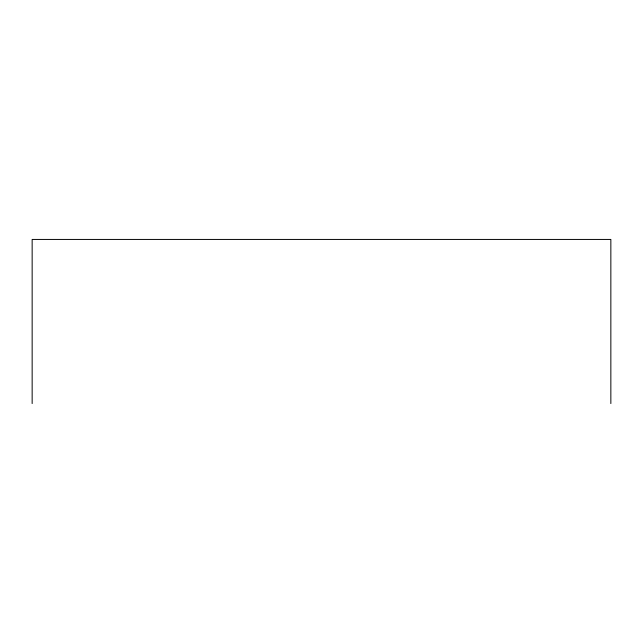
<?xml version="1.0" encoding="UTF-8"?>
<svg xmlns="http://www.w3.org/2000/svg" width="643" height="643" viewBox="0 0 643 643"><rect width="100%" height="100%" fill="white"/><g stroke="black" fill="none" stroke-linecap="round" stroke-linejoin="round"><path stroke-width="0.96" d="M610.85 403.563L610.85 239.437L32.15 239.437L32.15 403.563"/></g></svg>
